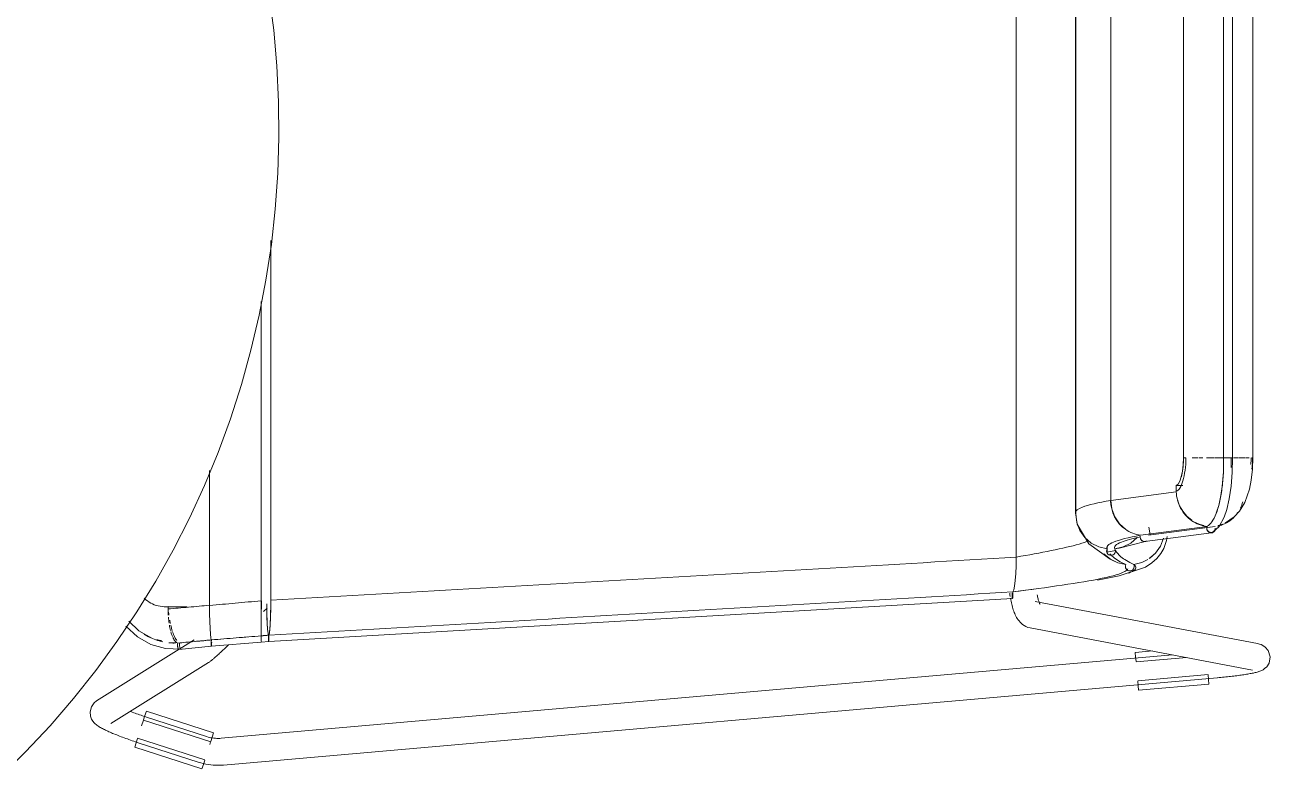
# Model space of a CAD drawing. Header units: millimetres. Extents: x 79795 to 317870, y -36033 to 97293.
# Drawn here: x 160103 to 160659, y 17142 to 17478 of the extents above; entities that cross this region are included whole.
import ezdxf

# ---------------------------------------------------------------- set-up
doc = ezdxf.new("R2010")
doc.units = ezdxf.units.MM
doc.header["$MEASUREMENT"] = 0
doc.layers.add('I-FURN', color=8, linetype='CONTINUOUS', lineweight=9)

msp = doc.modelspace()

# ---------------------------------------------------------------- linework, layer by layer
at = {"layer": 'I-FURN'}
for p, q in [((160545.78, 17240.49), (160545.78, 17623.88)), ((160545.78, 17623.88), (160545.78, 17240.49)), ((160572.13, 17604.04), (160572.13, 17299.24)), ((160572.28, 17259.79), (160572.28, 17604.58)), ((160572.28, 17604.58), (160572.28, 17259.79)), ((160587.88, 17265.83), (160587.88, 17598.54)), ((160587.88, 17598.54), (160587.88, 17265.83)), ((160620.35, 17579.61), (160620.35, 17284.76)), ((160620.41, 17284.76), (160620.41, 17579.61)), ((160638.25, 17579.61), (160638.25, 17284.76)), ((160642.21, 17284.76), (160642.21, 17579.61)), ((160651.25, 17284.76), (160651.25, 17579.61)), ((160214.36, 17475.78), (160212.3, 17491.65)), ((160215.78, 17459.84), (160214.36, 17475.78)), ((160216.57, 17443.87), (160215.78, 17459.84)), ((160216.72, 17427.87), (160216.57, 17443.87)), ((160216.23, 17411.88), (160216.72, 17427.87)), ((160215.09, 17395.92), (160216.23, 17411.88)), ((160213.33, 17380.02), (160215.09, 17395.92)), ((160213.05, 17221.23), (160213.05, 17381.81)), ((160213.05, 17381.81), (160213.05, 17221.23)), ((160210.92, 17364.2), (160213.33, 17380.02)), ((160207.89, 17348.49), (160210.92, 17364.2)), ((160208.73, 17220.97), (160208.73, 17354.71)), ((160208.73, 17354.71), (160208.73, 17220.97)), ((160204.23, 17332.92), (160207.89, 17348.49)), ((160199.95, 17317.5), (160204.23, 17332.92)), ((160195.06, 17302.27), (160199.95, 17317.5)), ((160189.56, 17287.24), (160195.06, 17302.27)), ((160572.13, 17299.24), (160572.13, 17260.33)), ((160183.46, 17272.45), (160189.56, 17287.24)), ((160620.24, 17281.72), (160619.92, 17278.87)), ((160620.35, 17284.76), (160620.24, 17281.72)), ((160626.72, 17284.76), (160624.26, 17284.76)), ((160629.08, 17284.76), (160627.24, 17284.76)), ((160634.27, 17284.76), (160630.71, 17284.76)), ((160634.46, 17284.76), (160638.28, 17284.76)), ((160638.28, 17284.76), (160634.46, 17284.76)), ((160638.17, 17278.53), (160638.25, 17284.76)), ((160638.25, 17284.76), (160638.36, 17284.76)), ((160642.21, 17284.76), (160638.25, 17284.76)), ((160638.36, 17284.76), (160638.58, 17284.76)), ((160638.58, 17284.76), (160638.91, 17284.76)), ((160638.91, 17284.76), (160639.33, 17284.76)), ((160639.33, 17284.76), (160639.8, 17284.76)), ((160639.8, 17284.76), (160640.3, 17284.76)), ((160640.3, 17284.76), (160640.79, 17284.76)), ((160640.79, 17284.76), (160641.25, 17284.76)), ((160641.25, 17284.76), (160641.64, 17284.76)), ((160641.64, 17284.76), (160641.94, 17284.76)), ((160641.94, 17284.76), (160642.14, 17284.76)), ((160642.21, 17284.76), (160642.12, 17278.22)), ((160642.14, 17284.76), (160642.21, 17284.76)), ((160644.98, 17284.76), (160642.74, 17284.76)), ((160642.75, 17284.76), (160644.99, 17284.76)), ((160647.73, 17284.76), (160645.15, 17284.76)), ((160649.76, 17284.76), (160648, 17284.76)), ((160651.23, 17284.76), (160650.95, 17284.76)), ((160651.08, 17284.76), (160651.25, 17284.76)), ((160651.25, 17284.76), (160651.14, 17279.73)), ((160185.76, 17279.14), (160185.76, 17219.03)), ((160185.76, 17219.03), (160185.76, 17279.14)), ((160619.41, 17276.38), (160618.74, 17274.4)), ((160619.92, 17278.87), (160619.41, 17276.38)), ((160637.64, 17271.97), (160638.17, 17278.53)), ((160642.12, 17278.22), (160641.63, 17272.1)), ((160651.14, 17279.73), (160650.63, 17274.91)), ((160176.78, 17257.91), (160183.46, 17272.45)), ((160617.95, 17273.04), (160617.09, 17272.41)), ((160617.09, 17272.41), (160620.09, 17272.41)), ((160617.09, 17272.41), (160617.16, 17269.69)), ((160618.74, 17274.4), (160617.95, 17273.04)), ((160637.04, 17267.96), (160637.64, 17271.97)), ((160641.63, 17272.1), (160640.78, 17266.48)), ((160649.84, 17270.87), (160647.71, 17264.82)), ((160650.63, 17274.91), (160649.84, 17270.87)), ((160617.16, 17269.69), (160587.88, 17265.83)), ((160587.88, 17265.83), (160588.36, 17262.06)), ((160636.08, 17263.53), (160637.04, 17267.96)), ((160640.78, 17266.48), (160639.69, 17261.78)), ((160572.13, 17260.33), (160572.93, 17255.29)), ((160572.76, 17256), (160572.28, 17259.79)), ((160572.28, 17259.79), (160572.75, 17256)), ((160588.36, 17262.06), (160589.67, 17258.51)), ((160634.98, 17260.09), (160636.08, 17263.53)), ((160639.69, 17261.78), (160638.52, 17258.33)), ((160645.32, 17260.94), (160643.03, 17258.47)), ((160647.71, 17264.82), (160645.32, 17260.94)), ((160169.53, 17243.65), (160176.78, 17257.91)), ((160572.75, 17256), (160574.12, 17252.43)), ((160574.13, 17252.43), (160572.76, 17256)), ((160572.93, 17255.29), (160574.3, 17252.12)), ((160573, 17255.14), (160578.11, 17246.49)), ((160589.67, 17258.51), (160591.75, 17255.4)), ((160591.75, 17255.4), (160594.49, 17252.91)), ((160630.96, 17254.12), (160601.26, 17250.28)), ((160604.8, 17250.3), (160634.5, 17254.15)), ((160605.58, 17250.43), (160604.9, 17253.92)), ((160633.31, 17253.99), (160628.53, 17253.38)), ((160636.34, 17254.21), (160633.44, 17251.66)), ((160638.52, 17258.33), (160636.34, 17254.21)), ((160639.13, 17255.79), (160638.93, 17255.69)), ((160643.03, 17258.47), (160639.13, 17255.79)), ((160574.12, 17252.43), (160576.29, 17249.29)), ((160576.3, 17249.3), (160574.13, 17252.43)), ((160576.29, 17249.29), (160579.16, 17246.79)), ((160579.17, 17246.79), (160576.3, 17249.3)), ((160596.89, 17246.79), (160599.76, 17249.3)), ((160601.1, 17249.81), (160601.06, 17249.31)), ((160601.06, 17249.31), (160601.14, 17248.82)), ((160601.14, 17248.82), (160601.33, 17248.37)), ((160601.33, 17248.37), (160601.64, 17247.99)), ((160603.16, 17247.45), (160632.94, 17251.31)), ((160610.1, 17245.39), (160611.5, 17248.91)), ((160612.84, 17247.92), (160613.07, 17249.69)), ((160161.7, 17229.7), (160169.53, 17243.65)), ((160578.11, 17246.49), (160587.65, 17239.51)), ((160579.16, 17246.79), (160582.56, 17245.03)), ((160582.56, 17245.04), (160579.17, 17246.79)), ((160582.56, 17245.03), (160586.27, 17244.14)), ((160586.07, 17243.18), (160586.11, 17243.67)), ((160586.11, 17243.67), (160586.07, 17243.17)), ((160586.16, 17242.69), (160586.07, 17243.18)), ((160586.07, 17243.17), (160586.15, 17242.68)), ((160586.11, 17243.67), (160586.27, 17244.14)), ((160586.27, 17244.14), (160586.11, 17243.67)), ((160586.17, 17242.63), (160590.06, 17243.46)), ((160586.26, 17245.21), (160586.3, 17242.33)), ((160591.63, 17244.5), (160589.76, 17244.17)), ((160589.78, 17244.14), (160593.49, 17245.03)), ((160589.78, 17244.14), (160589.94, 17243.67)), ((160589.94, 17243.67), (160589.78, 17244.14)), ((160589.98, 17243.18), (160589.89, 17242.69)), ((160589.9, 17242.68), (160589.98, 17243.17)), ((160589.94, 17243.67), (160589.98, 17243.18)), ((160589.98, 17243.17), (160589.94, 17243.67)), ((160603.24, 17247.47), (160591.63, 17244.5)), ((160593.49, 17245.03), (160596.89, 17246.79)), ((160601.64, 17247.99), (160602.02, 17247.69)), ((160602.02, 17247.69), (160602.46, 17247.5)), ((160602.46, 17247.5), (160602.93, 17247.44)), ((160602.93, 17247.44), (160603.4, 17247.5)), ((160603.4, 17247.5), (160603.84, 17247.69)), ((160607.92, 17242.31), (160610.1, 17245.39)), ((160610.2, 17242.04), (160611.54, 17244.32)), ((160611.54, 17244.32), (160612.84, 17247.92)), ((160545.72, 17236.72), (160545.78, 17240.49)), ((160545.78, 17240.41), (160545.72, 17236.72)), ((160587.73, 17239.57), (160584.89, 17241.96)), ((160584.89, 17241.96), (160587.72, 17239.56)), ((160586.15, 17242.68), (160586.36, 17242.23)), ((160586.36, 17242.23), (160586.16, 17242.69)), ((160586.67, 17241.85), (160586.36, 17242.23)), ((160586.36, 17242.23), (160586.67, 17241.85)), ((160587.07, 17241.56), (160586.67, 17241.85)), ((160586.67, 17241.85), (160587.07, 17241.55)), ((160587.54, 17241.37), (160587.07, 17241.56)), ((160587.07, 17241.55), (160587.53, 17241.37)), ((160587.53, 17241.37), (160588.03, 17241.3)), ((160588.03, 17241.3), (160587.54, 17241.37)), ((160587.65, 17239.51), (160589.4, 17238.62)), ((160587.72, 17239.56), (160591.05, 17237.91)), ((160591.05, 17237.92), (160587.73, 17239.57)), ((160588.52, 17241.37), (160588.03, 17241.3)), ((160588.03, 17241.3), (160588.52, 17241.37)), ((160588.98, 17241.56), (160588.52, 17241.37)), ((160588.52, 17241.37), (160588.98, 17241.55)), ((160589.38, 17241.85), (160588.98, 17241.56)), ((160588.98, 17241.55), (160589.38, 17241.85)), ((160589.69, 17242.23), (160589.38, 17241.85)), ((160589.38, 17241.85), (160589.7, 17242.23)), ((160589.89, 17242.69), (160589.69, 17242.23)), ((160589.7, 17242.23), (160589.9, 17242.68)), ((160594.66, 17237.13), (160591.05, 17237.92)), ((160591.05, 17237.91), (160594.66, 17237.13)), ((160598.15, 17237.18), (160601.78, 17238.09)), ((160601.78, 17238.09), (160604.49, 17239.43)), ((160603.35, 17236.07), (160606.18, 17237.88)), ((160605.1, 17239.83), (160607.92, 17242.31)), ((160607.92, 17242.31), (160605.34, 17240.01)), ((160606.18, 17237.88), (160608.42, 17239.88)), ((160608.42, 17239.88), (160610.2, 17242.04)), ((160545.33, 17230.08), (160545.57, 17233.18)), ((160545.56, 17233.13), (160545.33, 17230.08)), ((160545.57, 17233.18), (160545.72, 17236.72)), ((160545.72, 17236.65), (160545.57, 17233.18)), ((160581.98, 17230.18), (160591.64, 17232.08)), ((160591.64, 17232.08), (160603.35, 17236.07)), ((160594.48, 17236.16), (160594.51, 17236.66)), ((160594.51, 17236.66), (160594.48, 17236.16)), ((160594.57, 17235.67), (160594.48, 17236.16)), ((160594.48, 17236.16), (160594.57, 17235.67)), ((160594.51, 17236.66), (160594.66, 17237.13)), ((160594.66, 17237.13), (160594.51, 17236.66)), ((160594.78, 17235.22), (160594.57, 17235.67)), ((160594.57, 17235.67), (160594.78, 17235.22)), ((160595.1, 17234.84), (160594.78, 17235.22)), ((160594.78, 17235.22), (160595.1, 17234.84)), ((160595.5, 17234.55), (160595.1, 17234.84)), ((160595.1, 17234.84), (160595.5, 17234.55)), ((160595.96, 17234.37), (160595.5, 17234.55)), ((160595.5, 17234.55), (160595.96, 17234.37)), ((160596.45, 17234.31), (160595.96, 17234.37)), ((160595.96, 17234.37), (160596.45, 17234.31)), ((160596.93, 17234.38), (160596.45, 17234.31)), ((160596.45, 17234.31), (160596.93, 17234.38)), ((160597.38, 17234.58), (160596.93, 17234.38)), ((160596.93, 17234.38), (160597.38, 17234.58)), ((160597.78, 17234.88), (160597.38, 17234.58)), ((160597.38, 17234.58), (160597.78, 17234.88)), ((160598.08, 17235.27), (160597.78, 17234.88)), ((160597.78, 17234.88), (160598.09, 17235.26)), ((160598.28, 17235.72), (160598.08, 17235.27)), ((160598.09, 17235.26), (160598.28, 17235.72)), ((160598.15, 17237.18), (160598.31, 17236.71)), ((160598.31, 17236.71), (160598.15, 17237.18)), ((160598.35, 17236.21), (160598.28, 17235.72)), ((160598.28, 17235.72), (160598.36, 17236.21)), ((160598.31, 17236.71), (160598.35, 17236.21)), ((160598.36, 17236.21), (160598.31, 17236.71)), ((160153.33, 17216.06), (160161.7, 17229.7)), ((160544.65, 17225.84), (160545.02, 17227.58)), ((160545.02, 17227.58), (160544.65, 17225.84)), ((160545.02, 17227.58), (160545.33, 17230.08)), ((160545.33, 17230.05), (160545.02, 17227.58)), ((160208.73, 17217.18), (160208.73, 17220.97)), ((160208.73, 17220.97), (160208.73, 17217.18)), ((160208.86, 17220.96), (160208.86, 17217.18)), ((160208.86, 17217.18), (160208.86, 17220.96)), ((160212.15, 17202.78), (160544.06, 17222.07)), ((160213.02, 17217.45), (160213.05, 17221.23)), ((160542.93, 17223.59), (160542.83, 17224.32)), ((160543.04, 17222.88), (160542.93, 17223.59)), ((160543.28, 17221.48), (160543.15, 17222.17)), ((160543.41, 17220.8), (160543.28, 17221.48)), ((160543.56, 17220.13), (160543.41, 17220.8)), ((160543.85, 17224.43), (160543.85, 17223.93)), ((160543.85, 17223.93), (160543.85, 17224.42)), ((160543.85, 17223.93), (160543.86, 17223.44)), ((160543.86, 17223.43), (160543.85, 17223.93)), ((160543.86, 17223.44), (160543.88, 17222.99)), ((160543.88, 17222.98), (160543.86, 17223.43)), ((160543.88, 17222.99), (160543.91, 17222.61)), ((160543.91, 17222.6), (160543.88, 17222.98)), ((160543.91, 17222.61), (160543.96, 17222.32)), ((160543.96, 17222.31), (160543.91, 17222.6)), ((160543.96, 17222.32), (160544.01, 17222.13)), ((160544.01, 17222.13), (160543.96, 17222.31)), ((160544.01, 17222.13), (160544.06, 17222.07)), ((160544.06, 17222.07), (160544.01, 17222.13)), ((160544.06, 17222.07), (160544.12, 17222.14)), ((160544.12, 17222.14), (160544.06, 17222.07)), ((160544.12, 17222.14), (160544.17, 17222.34)), ((160544.17, 17222.33), (160544.12, 17222.14)), ((160544.17, 17222.34), (160544.21, 17222.63)), ((160544.21, 17222.63), (160544.17, 17222.33)), ((160544.21, 17222.63), (160544.24, 17223.02)), ((160544.24, 17223.02), (160544.21, 17222.63)), ((160544.24, 17223.02), (160544.26, 17223.47)), ((160544.26, 17223.47), (160544.24, 17223.02)), ((160544.25, 17224.94), (160544.65, 17225.84)), ((160544.65, 17225.84), (160544.25, 17224.93)), ((160544.27, 17224.47), (160544.25, 17224.94)), ((160544.25, 17224.93), (160544.27, 17224.46)), ((160544.26, 17223.47), (160544.27, 17223.97)), ((160544.27, 17223.96), (160544.26, 17223.47)), ((160544.27, 17223.97), (160544.27, 17224.47)), ((160544.27, 17224.46), (160544.27, 17223.96)), ((160653.43, 17201.85), (160554.14, 17220.67)), ((160555.17, 17223.22), (160555.07, 17223.71)), ((160555.27, 17222.75), (160555.17, 17223.22)), ((160555.37, 17222.3), (160555.27, 17222.75)), ((160555.48, 17221.88), (160555.37, 17222.3)), ((160555.59, 17221.48), (160555.48, 17221.88)), ((160555.69, 17221.12), (160555.59, 17221.48)), ((160555.8, 17220.78), (160555.69, 17221.12)), ((160555.91, 17220.48), (160555.8, 17220.78)), ((160144.42, 17202.78), (160153.33, 17216.06)), ((160165.97, 17218.32), (160175.72, 17218.32)), ((160167.21, 17217.33), (160167.21, 17218.38)), ((160185.76, 17219.03), (160185.79, 17215.27)), ((160185.79, 17215.26), (160185.76, 17218.91)), ((160185.79, 17215.17), (160185.86, 17211.73)), ((160185.86, 17211.67), (160185.79, 17215.17)), ((160208.74, 17213.62), (160208.73, 17217.18)), ((160208.73, 17217.18), (160208.74, 17213.61)), ((160209.88, 17216.27), (160211.41, 17217.75)), ((160211.26, 17219.69), (160211.29, 17217.44)), ((160211.29, 17217.44), (160211.36, 17213.89)), ((160212.94, 17213.89), (160213.02, 17217.45)), ((160543.71, 17219.48), (160543.56, 17220.13)), ((160543.87, 17218.83), (160543.71, 17219.48)), ((160544.04, 17218.2), (160543.87, 17218.83)), ((160544.23, 17217.59), (160544.04, 17218.2)), ((160544.42, 17216.98), (160544.23, 17217.59)), ((160544.63, 17216.39), (160544.42, 17216.98)), ((160544.85, 17215.81), (160544.63, 17216.39)), ((160545.08, 17215.24), (160544.85, 17215.81)), ((160545.33, 17214.68), (160545.08, 17215.24)), ((160556.01, 17220.21), (160555.91, 17220.48)), ((160556.1, 17219.98), (160556.01, 17220.21)), ((160556.19, 17219.78), (160556.1, 17219.98)), ((160556.27, 17219.63), (160556.19, 17219.78)), ((160556.31, 17219.55), (160556.27, 17219.63)), ((160556.36, 17219.47), (160556.31, 17219.55)), ((160556.37, 17219.45), (160556.36, 17219.47)), ((160153.55, 17204.93), (160148.4, 17209.67)), ((160154.14, 17207.61), (160149.67, 17211.88)), ((160185.86, 17211.73), (160185.98, 17208.63)), ((160185.98, 17208.63), (160185.86, 17211.67)), ((160208.75, 17210.48), (160208.74, 17213.61)), ((160208.74, 17213.61), (160208.75, 17210.48)), ((160208.76, 17207.98), (160208.75, 17210.48)), ((160208.75, 17210.48), (160208.76, 17207.98)), ((160208.84, 17210.5), (160208.83, 17208)), ((160208.83, 17208), (160208.84, 17210.5)), ((160208.85, 17213.62), (160208.84, 17210.5)), ((160208.84, 17210.5), (160208.85, 17213.62)), ((160211.36, 17213.89), (160211.49, 17210.77)), ((160211.49, 17210.77), (160211.65, 17208.28)), ((160212.66, 17208.25), (160212.82, 17210.75)), ((160212.82, 17210.75), (160212.94, 17213.89)), ((160545.61, 17214.12), (160545.33, 17214.68)), ((160545.9, 17213.59), (160545.61, 17214.12)), ((160546.22, 17213.05), (160545.9, 17213.59)), ((160546.58, 17212.51), (160546.22, 17213.05)), ((160546.98, 17211.98), (160546.58, 17212.51)), ((160547.43, 17211.45), (160546.98, 17211.98)), ((160547.95, 17210.93), (160547.43, 17211.45)), ((160548.55, 17210.42), (160547.95, 17210.93)), ((160549.24, 17209.94), (160548.55, 17210.42)), ((160550.03, 17209.5), (160549.24, 17209.94)), ((160550.92, 17209.13), (160550.03, 17209.5)), ((160159.57, 17201.54), (160153.55, 17204.93)), ((160159.97, 17204.25), (160154.14, 17207.61)), ((160185.98, 17208.63), (160186.13, 17206.16)), ((160186.13, 17206.15), (160185.98, 17208.59)), ((160186.13, 17206.16), (160186.31, 17204.42)), ((160186.31, 17204.42), (160186.13, 17206.14)), ((160186.31, 17204.42), (160186.5, 17203.53)), ((160186.5, 17203.53), (160186.31, 17204.42)), ((160208.77, 17206.23), (160208.76, 17207.98)), ((160208.76, 17207.98), (160208.77, 17206.23)), ((160208.79, 17205.35), (160208.77, 17206.23)), ((160208.77, 17206.23), (160208.79, 17205.34)), ((160208.79, 17204.88), (160208.79, 17205.35)), ((160208.79, 17205.34), (160208.79, 17204.87)), ((160208.79, 17204.38), (160208.79, 17204.88)), ((160208.79, 17204.87), (160208.79, 17204.38)), ((160208.79, 17203.89), (160208.79, 17204.38)), ((160208.79, 17204.38), (160208.79, 17203.88)), ((160208.79, 17203.44), (160208.79, 17203.89)), ((160208.79, 17203.88), (160208.79, 17203.43)), ((160208.8, 17205.35), (160208.8, 17204.88)), ((160208.8, 17204.88), (160208.8, 17205.35)), ((160208.8, 17204.88), (160208.8, 17204.39)), ((160208.8, 17204.38), (160208.8, 17204.88)), ((160208.8, 17204.39), (160208.8, 17203.89)), ((160208.8, 17203.89), (160208.8, 17204.38)), ((160208.8, 17203.89), (160208.8, 17203.44)), ((160208.8, 17203.44), (160208.8, 17203.89)), ((160208.83, 17208), (160208.82, 17206.25)), ((160208.82, 17206.25), (160208.83, 17208)), ((160211.65, 17208.28), (160211.84, 17206.52)), ((160211.84, 17206.52), (160212.05, 17205.62)), ((160212.05, 17205.62), (160212.04, 17205.15)), ((160212.04, 17205.15), (160212.04, 17204.66)), ((160212.04, 17204.66), (160212.05, 17204.17)), ((160212.05, 17204.17), (160212.06, 17203.72)), ((160212.25, 17205.61), (160212.46, 17206.5)), ((160212.26, 17205.14), (160212.25, 17205.61)), ((160212.25, 17203.71), (160212.26, 17204.16)), ((160212.26, 17204.65), (160212.26, 17205.14)), ((160212.26, 17204.16), (160212.26, 17204.65)), ((160212.46, 17206.5), (160212.66, 17208.25)), ((160551.91, 17208.88), (160550.92, 17209.13)), ((160551.91, 17208.88), (160651.2, 17190.06)), ((160134.98, 17189.86), (160144.42, 17202.78)), ((160172.14, 17199.33), (160135.37, 17176.29)), ((160166.09, 17199.66), (160159.57, 17201.54)), ((160172.99, 17199.38), (160166.09, 17199.66)), ((160172.1, 17199.26), (160186.59, 17200.68)), ((160178.95, 17203.6), (160172.51, 17199.56)), ((160186.5, 17203.53), (160186.49, 17203.06)), ((160186.49, 17203.06), (160186.5, 17203.53)), ((160186.49, 17203.06), (160186.49, 17202.56)), ((160186.49, 17202.56), (160186.49, 17203.06)), ((160186.49, 17202.56), (160186.49, 17202.07)), ((160186.49, 17202.07), (160186.49, 17202.56)), ((160186.49, 17202.07), (160186.5, 17201.61)), ((160186.5, 17201.62), (160186.49, 17202.07)), ((160186.52, 17201.24), (160186.5, 17201.62)), ((160186.5, 17201.61), (160186.52, 17201.23)), ((160186.54, 17200.94), (160186.52, 17201.24)), ((160186.52, 17201.23), (160186.54, 17200.94)), ((160186.54, 17200.94), (160186.57, 17200.74)), ((160186.59, 17200.68), (160186.57, 17200.75)), ((160186.57, 17200.74), (160186.59, 17200.68)), ((160186.59, 17200.68), (160208.79, 17202.5)), ((160186.62, 17200.75), (160186.59, 17200.68)), ((160186.59, 17200.68), (160186.62, 17200.74)), ((160186.62, 17200.74), (160186.64, 17200.93)), ((160186.64, 17200.93), (160186.62, 17200.75)), ((160186.64, 17200.93), (160186.66, 17201.22)), ((160186.66, 17201.22), (160186.64, 17200.93)), ((160186.68, 17201.61), (160186.66, 17201.22)), ((160186.66, 17201.22), (160186.68, 17201.6)), ((160186.69, 17202.06), (160186.68, 17201.61)), ((160186.68, 17201.6), (160186.69, 17202.05)), ((160186.69, 17203.52), (160186.69, 17203.05)), ((160186.69, 17203.04), (160186.69, 17203.51)), ((160186.69, 17202.05), (160186.7, 17202.55)), ((160186.7, 17202.55), (160186.69, 17202.06)), ((160191, 17198.26), (160191.41, 17198.64)), ((160191.41, 17198.64), (160191.84, 17199.04)), ((160191.84, 17199.04), (160192.27, 17199.44)), ((160192.27, 17199.44), (160192.72, 17199.85)), ((160192.72, 17199.85), (160193.17, 17200.27)), ((160193.17, 17200.27), (160193.63, 17200.71)), ((160193.63, 17200.71), (160194.1, 17201.15)), ((160194.1, 17201.15), (160194.21, 17201.25)), ((160208.79, 17203.06), (160208.79, 17203.44)), ((160208.79, 17203.43), (160208.79, 17203.05)), ((160208.79, 17202.76), (160208.79, 17203.06)), ((160208.79, 17203.05), (160208.79, 17202.76)), ((160212.15, 17202.78), (160208.79, 17202.51)), ((160208.8, 17202.58), (160208.79, 17202.51)), ((160208.79, 17202.51), (160208.79, 17202.57)), ((160208.79, 17202.57), (160208.79, 17202.5)), ((160208.79, 17202.5), (160208.8, 17202.57)), ((160208.8, 17203.44), (160208.8, 17203.06)), ((160208.8, 17203.06), (160208.8, 17203.44)), ((160212.06, 17203.72), (160212.08, 17203.33)), ((160212.08, 17203.33), (160212.1, 17203.04)), ((160212.1, 17203.04), (160212.12, 17202.85)), ((160212.12, 17202.85), (160212.15, 17202.78)), ((160212.15, 17202.78), (160212.18, 17202.85)), ((160212.18, 17202.85), (160212.21, 17203.03)), ((160212.21, 17203.03), (160212.23, 17203.33)), ((160212.23, 17203.33), (160212.25, 17203.71)), ((160606.74, 17198.61), (160598.85, 17197.92)), ((160653.85, 17201.77), (160653.43, 17201.85)), ((160654.37, 17201.63), (160653.85, 17201.77)), ((160654.99, 17201.42), (160654.37, 17201.63)), ((160655.79, 17201.04), (160654.99, 17201.42)), ((160656.87, 17200.29), (160655.79, 17201.04)), ((160658.19, 17198.72), (160656.87, 17200.29)), ((160658.19, 17198.72), (160659.03, 17195.97)), ((160141.74, 17166.12), (160185.33, 17193.43)), ((160185.33, 17193.43), (160185.65, 17193.64)), ((160185.65, 17193.64), (160185.91, 17193.83)), ((160185.91, 17193.83), (160186.14, 17194)), ((160186.14, 17194), (160186.36, 17194.17)), ((160186.36, 17194.17), (160186.58, 17194.35)), ((160186.58, 17194.35), (160186.81, 17194.54)), ((160186.81, 17194.54), (160187.05, 17194.75)), ((160187.05, 17194.75), (160187.3, 17194.96)), ((160187.3, 17194.96), (160187.57, 17195.19)), ((160187.57, 17195.19), (160187.85, 17195.43)), ((160187.85, 17195.43), (160188.14, 17195.69)), ((160188.14, 17195.69), (160188.45, 17195.96)), ((160188.45, 17195.96), (160188.78, 17196.25)), ((160188.78, 17196.25), (160189.11, 17196.55)), ((160189.11, 17196.55), (160189.46, 17196.87)), ((160189.46, 17196.87), (160189.83, 17197.2)), ((160189.83, 17197.2), (160190.21, 17197.54)), ((160190.21, 17197.54), (160190.6, 17197.89)), ((160190.6, 17197.89), (160191, 17198.26)), ((160615.48, 17196.88), (160190.98, 17159.59)), ((160599.03, 17195.88), (160598.85, 17197.92)), ((160599.21, 17193.81), (160599.03, 17195.88)), ((160599.22, 17193.69), (160621.82, 17195.67)), ((160658.54, 17193.2), (160657.5, 17191.55)), ((160659.03, 17195.97), (160658.54, 17193.2)), ((160125.04, 17177.32), (160134.98, 17189.86)), ((160631.37, 17188), (160599.96, 17185.24)), ((160631.38, 17187.88), (160631.56, 17185.81)), ((160641.42, 17187.2), (160640.7, 17187.12)), ((160642.13, 17187.28), (160641.42, 17187.2)), ((160642.83, 17187.36), (160642.13, 17187.28)), ((160643.51, 17187.45), (160642.83, 17187.36)), ((160644.19, 17187.54), (160643.51, 17187.45)), ((160644.85, 17187.62), (160644.19, 17187.54)), ((160645.5, 17187.71), (160644.85, 17187.62)), ((160646.14, 17187.8), (160645.5, 17187.71)), ((160646.76, 17187.89), (160646.14, 17187.8)), ((160647.36, 17187.98), (160646.76, 17187.89)), ((160647.95, 17188.08), (160647.36, 17187.98)), ((160648.51, 17188.17), (160647.95, 17188.08)), ((160649.06, 17188.26), (160648.51, 17188.17)), ((160649.6, 17188.36), (160649.06, 17188.26)), ((160650.11, 17188.45), (160649.6, 17188.36)), ((160650.61, 17188.54), (160650.11, 17188.45)), ((160651.09, 17188.64), (160650.61, 17188.54)), ((160651.55, 17188.74), (160651.09, 17188.64)), ((160651.99, 17188.84), (160651.55, 17188.74)), ((160652.42, 17188.94), (160651.99, 17188.84)), ((160652.83, 17189.04), (160652.42, 17188.94)), ((160653.23, 17189.15), (160652.83, 17189.04)), ((160653.63, 17189.26), (160653.23, 17189.15)), ((160654.02, 17189.39), (160653.63, 17189.26)), ((160654.43, 17189.53), (160654.02, 17189.39)), ((160654.85, 17189.7), (160654.43, 17189.53)), ((160655.33, 17189.91), (160654.85, 17189.7)), ((160655.89, 17190.22), (160655.33, 17189.91)), ((160656.59, 17190.7), (160655.89, 17190.22)), ((160657.5, 17191.55), (160656.59, 17190.7)), ((160192.03, 17147.64), (160635.35, 17186.58)), ((160600.15, 17183.05), (160599.97, 17185.12)), ((160600.33, 17181.01), (160600.15, 17183.05)), ((160631.74, 17183.77), (160600.33, 17181.01)), ((160631.56, 17185.81), (160631.74, 17183.77)), ((160635.51, 17186.6), (160635.35, 17186.58)), ((160636.26, 17186.66), (160635.51, 17186.6)), ((160637.01, 17186.73), (160636.26, 17186.66)), ((160637.76, 17186.81), (160637.01, 17186.73)), ((160638.5, 17186.88), (160637.76, 17186.81)), ((160639.24, 17186.96), (160638.5, 17186.88)), ((160639.97, 17187.04), (160639.24, 17186.96)), ((160640.7, 17187.12), (160639.97, 17187.04)), ((160114.6, 17165.2), (160125.04, 17177.32)), ((160134.25, 17175.4), (160135.37, 17176.29)), ((160133.02, 17173.67), (160132.44, 17171.44)), ((160132.44, 17171.44), (160132.61, 17169.47)), ((160134.25, 17175.4), (160133.02, 17173.67)), ((160150.63, 17171.49), (160151.25, 17171.25)), ((160151.25, 17171.25), (160151.89, 17171.02)), ((160151.89, 17171.02), (160152.53, 17170.78)), ((160152.53, 17170.78), (160153.19, 17170.55)), ((160153.19, 17170.55), (160153.85, 17170.31)), ((160156.92, 17169.81), (160157.55, 17171.76)), ((160187.56, 17162.08), (160157.55, 17171.76)), ((160103.68, 17153.5), (160114.6, 17165.2)), ((160132.61, 17169.47), (160133.13, 17168.08)), ((160133.13, 17168.08), (160133.7, 17167.17)), ((160133.7, 17167.17), (160134.22, 17166.54)), ((160134.22, 17166.54), (160134.68, 17166.08)), ((160134.68, 17166.08), (160135.11, 17165.71)), ((160135.11, 17165.71), (160135.51, 17165.4)), ((160135.51, 17165.4), (160135.9, 17165.12)), ((160135.9, 17165.12), (160136.29, 17164.86)), ((160153.85, 17170.31), (160154.53, 17170.08)), ((160154.53, 17170.08), (160155.21, 17169.84)), ((160155.21, 17169.84), (160155.89, 17169.61)), ((160156.22, 17167.62), (160155.42, 17165.15)), ((160155.89, 17169.61), (160156.58, 17169.38)), ((160156.25, 17167.72), (160186.26, 17158.03)), ((160156.29, 17167.84), (160156.92, 17169.81)), ((160156.58, 17169.38), (160157.27, 17169.15)), ((160157.27, 17169.15), (160157.6, 17169.05)), ((160184.41, 17160.33), (160157.6, 17169.05)), ((160136.29, 17164.86), (160136.68, 17164.62)), ((160136.68, 17164.62), (160137.08, 17164.39)), ((160137.08, 17164.39), (160137.49, 17164.15)), ((160137.49, 17164.15), (160137.92, 17163.93)), ((160137.92, 17163.93), (160138.36, 17163.7)), ((160138.36, 17163.7), (160138.81, 17163.47)), ((160138.81, 17163.47), (160139.29, 17163.24)), ((160139.29, 17163.24), (160139.78, 17163)), ((160139.78, 17163), (160140.29, 17162.77)), ((160140.29, 17162.77), (160140.82, 17162.53)), ((160140.82, 17162.53), (160141.36, 17162.29)), ((160141.36, 17162.29), (160141.92, 17162.05)), ((160141.92, 17162.05), (160142.5, 17161.8)), ((160142.5, 17161.8), (160143.1, 17161.56)), ((160143.1, 17161.56), (160143.71, 17161.31)), ((160143.71, 17161.31), (160144.33, 17161.06)), ((160144.33, 17161.06), (160144.97, 17160.8)), ((160144.97, 17160.8), (160145.63, 17160.55)), ((160145.63, 17160.55), (160146.29, 17160.3)), ((160146.29, 17160.3), (160146.97, 17160.04)), ((160146.97, 17160.04), (160147.66, 17159.79)), ((160147.66, 17159.79), (160148.36, 17159.53)), ((160148.36, 17159.53), (160149.06, 17159.28)), ((160152.97, 17157.56), (160153.61, 17159.53)), ((160183.65, 17149.96), (160153.64, 17159.65)), ((160184.44, 17160.33), (160184.41, 17160.33)), ((160185.08, 17160.13), (160184.44, 17160.33)), ((160185.72, 17159.97), (160185.08, 17160.13)), ((160186.36, 17159.83), (160185.72, 17159.97)), ((160186.93, 17160.12), (160186.29, 17158.15)), ((160187.02, 17159.72), (160186.36, 17159.83)), ((160187.56, 17162.08), (160186.93, 17160.12)), ((160187.67, 17159.63), (160187.02, 17159.72)), ((160188.33, 17159.57), (160187.67, 17159.63)), ((160188.99, 17159.53), (160188.33, 17159.57)), ((160189.66, 17159.52), (160188.99, 17159.53)), ((160190.32, 17159.54), (160189.66, 17159.52)), ((160190.98, 17159.59), (160190.32, 17159.54)), ((160149.06, 17159.28), (160149.78, 17159.03)), ((160149.78, 17159.03), (160150.5, 17158.77)), ((160150.5, 17158.77), (160151.23, 17158.52)), ((160151.23, 17158.52), (160151.96, 17158.27)), ((160151.96, 17158.27), (160152.7, 17158.03)), ((160152.34, 17155.61), (160152.97, 17157.56)), ((160182.35, 17145.92), (160152.34, 17155.61)), ((160152.7, 17158.03), (160153.44, 17157.78)), ((160153.44, 17157.78), (160153.89, 17157.63)), ((160153.89, 17157.63), (160180.71, 17148.92)), ((160186.22, 17157.94), (160185.85, 17156.77)), ((160092.31, 17142.25), (160103.68, 17153.5)), ((160180.71, 17148.92), (160181.8, 17148.59)), ((160181.8, 17148.59), (160182.9, 17148.3)), ((160182.9, 17148.3), (160184.02, 17148.06)), ((160183.61, 17149.85), (160182.98, 17147.87)), ((160182.98, 17147.87), (160182.35, 17145.92)), ((160184.02, 17148.06), (160185.15, 17147.86)), ((160185.15, 17147.86), (160186.28, 17147.71)), ((160186.28, 17147.71), (160187.41, 17147.6)), ((160187.41, 17147.6), (160188.55, 17147.54)), ((160188.55, 17147.54), (160189.7, 17147.52)), ((160189.7, 17147.52), (160190.84, 17147.55)), ((160190.84, 17147.55), (160191.98, 17147.63)), ((160191.98, 17147.63), (160192.03, 17147.63))]:
    msp.add_line(p, q, dxfattribs=at)
for centre, major_axis, ratio, start_param, end_param in [((160635.5, 17284.76), (15.75, 0), 0.000004, 3.431839, 3.614078), ((160646.97, 17284.76), (0, -12.4), 0.287441, 1.332781, 1.570796), ((160602.95, 17265.96), (0, -15.78), 0.955139, 4.720632, 5.68731), ((160602.95, 17265.96), (0, -15.78), 0.955139, 5.687432, 5.928979), ((160602.95, 17265.96), (0, -15.78), 0.955139, 5.929149, 6.170649), ((160602.93, 17249.4), (0, -1.96), 0.955139, 4.501447, 6.790779)]:
    msp.add_ellipse(centre, major_axis=major_axis, ratio=ratio, start_param=start_param, end_param=end_param, dxfattribs=at)
for points in [[(160621.47, 17284.76), (160621.42, 17280.97), (160620.45, 17273.57), (160618.28, 17270.19), (160617.17, 17269.94)], [(160619.46, 17276.38), (160620, 17278.43), (160620.29, 17281.15), (160620.38, 17283.92)], [(160638.28, 17284.76), (160638.32, 17282.41), (160638.25, 17277.76), (160637.62, 17270.9), (160636.51, 17264.76), (160634.98, 17259.69), (160633.08, 17255.99), (160631.68, 17254.68), (160630.95, 17254.33)], [(160641.68, 17284.76), (160641.7, 17283.33), (160641.7, 17281.91), (160641.66, 17280.5)], [(160651.16, 17284.76), (160651.16, 17283.05), (160651.09, 17281.37), (160650.94, 17279.79)], [(160617.16, 17269.69), (160617.2, 17268.4), (160617.56, 17265.89), (160618.97, 17262.29), (160621.16, 17259.15), (160624, 17256.62), (160627.34, 17254.85), (160629.72, 17254.27), (160630.96, 17254.12)], [(160645.77, 17262.37), (160646.2, 17263.26), (160646.6, 17264.19), (160646.84, 17265.15)], [(160572.13, 17260.33), (160572.13, 17260.15), (160572.18, 17259.97), (160572.28, 17259.79)], [(160629.44, 17254.59), (160628.05, 17254.9), (160626.69, 17255.4), (160625.43, 17256.1)], [(160637.84, 17255.21), (160637.21, 17254.97), (160636.56, 17254.81), (160635.9, 17254.67)], [(160586.27, 17244.14), (160585.72, 17245.17), (160587.69, 17247.21), (160595.75, 17249.26), (160601.26, 17250.28)], [(160630.77, 17253.37), (160630.76, 17253.53), (160630.76, 17253.7), (160630.8, 17253.86)], [(160544.26, 17224.95), (160547.32, 17225.34), (160550.41, 17225.72), (160553.47, 17226.11)], [(160157.32, 17221.48), (160157.06, 17221.7), (160156.8, 17221.93), (160156.54, 17222.16)], [(160208.73, 17220.97), (160204.9, 17220.63), (160201.06, 17220.28), (160197.24, 17219.94)], [(160544.25, 17224.93), (160489.01, 17221.71), (160378.42, 17215.27), (160267.66, 17208.83), (160212.25, 17205.61)], [(160167.21, 17218.38), (160166.7, 17218.33), (160166.2, 17218.31), (160165.69, 17218.32)], [(160167.21, 17217.33), (160170.24, 17217.59), (160176.38, 17218.13), (160182.63, 17218.72), (160185.76, 17219.03)], [(160167.31, 17214.53), (160167.25, 17215.45), (160167.22, 17216.37), (160167.21, 17217.33)], [(160167.45, 17215.92), (160167.5, 17215.44), (160167.56, 17214.97), (160167.63, 17214.5)], [(160197.24, 17219.94), (160193.41, 17219.59), (160189.58, 17219.25), (160185.76, 17218.91)], [(160167.68, 17210.97), (160167.55, 17211.82), (160167.44, 17212.7), (160167.38, 17213.61)], [(160168.31, 17207.74), (160168.12, 17208.48), (160167.96, 17209.29), (160167.81, 17210.12)], [(160167.98, 17212.32), (160168.07, 17211.8), (160168.17, 17211.31), (160168.28, 17210.8)], [(160168.43, 17210.14), (160168.64, 17209.22), (160168.87, 17208.27), (160169.12, 17207.43)], [(160169.18, 17205.09), (160168.93, 17205.68), (160168.7, 17206.34), (160168.49, 17207.07)], [(160169.27, 17207.1), (160169.54, 17206.29), (160169.82, 17205.48), (160170.12, 17204.92)], [(160171.54, 17202.09), (160171.15, 17202.24), (160170.4, 17202.8), (160169.7, 17203.95), (160169.38, 17204.64)], [(160170.23, 17204.68), (160170.55, 17204.04), (160170.86, 17203.64), (160171.19, 17203.31)], [(160208.79, 17205.34), (160205.07, 17205.04), (160197.63, 17204.44), (160190.21, 17203.83), (160186.5, 17203.53)], [(160197.64, 17204.42), (160193.98, 17204.12), (160190.33, 17203.82), (160186.69, 17203.52)], [(160202.48, 17204.83), (160202.07, 17204.79), (160201.66, 17204.76), (160201.25, 17204.72)], [(160208.79, 17205.35), (160209.36, 17205.39), (160210.52, 17205.48), (160211.67, 17205.57), (160212.25, 17205.61)], [(160208.8, 17205.35), (160209.34, 17205.4), (160210.43, 17205.49), (160211.51, 17205.58), (160212.05, 17205.62)], [(160162.15, 17203.76), (160162.86, 17203.49), (160163.58, 17203.31), (160164.32, 17203.19)], [(160170.01, 17202.12), (160169.19, 17202.13), (160168.36, 17202.18), (160167.54, 17202.26)], [(160168.77, 17202.24), (160169.41, 17202.18), (160170.07, 17202.17), (160170.72, 17202.18)], [(160171.54, 17202.09), (160173.99, 17202.33), (160178.94, 17202.81), (160183.97, 17203.29), (160186.5, 17203.53)], [(160179.6, 17202.81), (160181.95, 17203.04), (160184.31, 17203.28), (160186.69, 17203.51)]]:
    msp.add_open_spline(points, degree=3, dxfattribs=at)
for points, knots in [([(160587.88, 17265.83), (160582.15, 17264.82), (160574.51, 17262.99), (160572.13, 17261.16), (160572.13, 17260.33)], [0, 0, 0, 0, 0.5, 0.9107154, 0.9107154, 0.9107154, 0.9107154]), ([(160624.08, 17256.96), (160622.02, 17258.39), (160619.52, 17261.34), (160617.95, 17264.91), (160617.71, 17266.16)], [-0.6666667, -0.6666667, -0.6666667, -0.6666667, -0.3333333, -0.1666667, -0.1666667, -0.1666667, -0.1666667]), ([(160635.61, 17254.34), (160636.38, 17254.5), (160638.29, 17255.06), (160641.15, 17256.62), (160643.33, 17258.63), (160644.34, 17260.01), (160644.61, 17260.41)], [0.0592823, 0.0592823, 0.0592823, 0.0592823, 0.1666667, 0.3333333, 0.5, 0.565028, 0.565028, 0.565028, 0.565028]), ([(160630.96, 17254.12), (160630.9, 17253.98), (160630.83, 17253.77), (160630.78, 17253.49), (160630.77, 17253.2), (160630.81, 17252.91), (160630.89, 17252.62), (160631, 17252.35), (160631.2, 17252.03), (160631.51, 17251.71), (160631.88, 17251.48), (160632.23, 17251.34), (160632.54, 17251.29), (160632.82, 17251.29), (160633.08, 17251.32), (160633.33, 17251.4), (160633.58, 17251.51), (160633.88, 17251.7), (160634.19, 17252.03), (160634.4, 17252.42), (160634.5, 17252.78), (160634.54, 17253.04), (160634.54, 17253.2), (160634.54, 17253.27)], [0, 0, 0, 0, 0.0555556, 0.0833333, 0.1111111, 0.1666667, 0.1944444, 0.2222222, 0.2777778, 0.3333333, 0.3888889, 0.4444444, 0.4791667, 0.5138889, 0.5486111, 0.5833333, 0.6180556, 0.6527778, 0.7222222, 0.7916667, 0.8263889, 0.8611111, 0.8888889, 0.8888889, 0.8888889, 0.8888889]), ([(160589.78, 17244.14), (160589.23, 17245.17), (160590.96, 17246.98), (160597.45, 17248.8), (160601.16, 17249.59)], [0, 0, 0, 0, 0.5, 0.8877852, 0.8877852, 0.8877852, 0.8877852]), ([(160634.53, 17253.37), (160634.52, 17253.2), (160634.48, 17252.91), (160634.34, 17252.53), (160634.08, 17252.11), (160633.56, 17251.66), (160632.7, 17251.4), (160631.91, 17251.63), (160631.38, 17252.03), (160631.06, 17252.41), (160630.92, 17252.72), (160630.87, 17252.88)], [-0.875, -0.875, -0.875, -0.875, -0.8125, -0.765625, -0.71875, -0.625, -0.5, -0.375, -0.3125, -0.25, -0.1875, -0.1875, -0.1875, -0.1875]), ([(160578.05, 17247.78), (160576.9, 17247.3), (160572.66, 17245.84), (160561.95, 17243.4), (160551.17, 17241.46), (160545.78, 17240.49)], [0.375, 0.375, 0.375, 0.375, 0.5, 0.75, 1, 1, 1, 1]), ([(160598.15, 17237.18), (160595.75, 17238.34), (160592.32, 17240.44), (160590.53, 17242.53), (160590.06, 17243.46)], [0, 0, 0, 0, 0.5, 0.9025379, 0.9025379, 0.9025379, 0.9025379]), ([(160545.78, 17240.41), (160490.42, 17237.21), (160379.58, 17230.82), (160268.57, 17224.43), (160213.05, 17221.23)], [0, 0, 0, 0, 0.5, 0.9999994, 0.9999994, 0.9999994, 0.9999994]), ([(160594.66, 17237.13), (160592.25, 17238.3), (160589.6, 17239.93), (160587.93, 17241.55), (160587.53, 17242.01)], [0, 0, 0, 0, 0.5, 0.696307, 0.696307, 0.696307, 0.696307]), ([(160544.25, 17224.94), (160551.8, 17225.95), (160567.01, 17227.99), (160585.45, 17231.03), (160593.75, 17233.47), (160595.35, 17234.9), (160595.54, 17235.3)], [0, 0, 0, 0, 0.25, 0.5, 0.75, 0.8499412, 0.8499412, 0.8499412, 0.8499412]), ([(160595.73, 17233.33), (160596.45, 17233.59), (160599.47, 17234.88), (160599.7, 17236.16), (160598.15, 17237.18)], [0.6866019, 0.6866019, 0.6866019, 0.6866019, 0.75, 1, 1, 1, 1]), ([(160167.21, 17218.38), (160164.82, 17218.16), (160161.22, 17218.79), (160158.22, 17220.72), (160157.32, 17221.48)], [0, 0, 0, 0, 0.3333333, 0.5, 0.5, 0.5, 0.5]), ([(160213.05, 17221.23), (160213.05, 17219.96), (160213.03, 17217.41), (160212.95, 17213.81), (160212.83, 17210.64), (160212.61, 17207.28), (160212.4, 17205.89), (160212.25, 17205.61)], [-1, -1, -1, -1, -0.833333, -0.666667, -0.5, -0.333333, 0, 0, 0, 0]), ([(160212.05, 17205.62), (160211.91, 17205.91), (160211.7, 17207.3), (160211.48, 17210.66), (160211.36, 17213.81), (160211.29, 17216.92), (160211.27, 17218.93), (160211.26, 17219.7)], [-1, -1, -1, -1, -0.6666667, -0.5, -0.3333333, -0.1666667, -0.0664381, -0.0664381, -0.0664381, -0.0664381]), ([(160164.86, 17202.69), (160162.78, 17203.14), (160159.92, 17204.08), (160157.33, 17205.57), (160156.6, 17206.04)], [-0.8210019, -0.8210019, -0.8210019, -0.8210019, -0.6666667, -0.6047568, -0.6047568, -0.6047568, -0.6047568]), ([(160212.15, 17202.78), (160212.13, 17202.78), (160212.11, 17202.92), (160212.07, 17203.31), (160212.06, 17203.7), (160212.05, 17204.16), (160212.04, 17204.65), (160212.04, 17205.16), (160212.05, 17205.47), (160212.05, 17205.62)], [-0.5, -0.5, -0.5, -0.5, -0.375, -0.3125, -0.25, -0.1875, -0.125, -0.0625, 0, 0, 0, 0]), ([(160212.25, 17205.61), (160212.26, 17205.39), (160212.27, 17204.9), (160212.26, 17204.27), (160212.25, 17203.8), (160212.24, 17203.39), (160212.2, 17202.94), (160212.17, 17202.78), (160212.15, 17202.78)], [-1, -1, -1, -1, -0.90625, -0.8125, -0.765625, -0.71875, -0.625, -0.501507, -0.501507, -0.501507, -0.501507]), ([(160171.95, 17199.3), (160171.93, 17199.32), (160171.88, 17199.37), (160171.81, 17199.47), (160171.71, 17199.67), (160171.6, 17199.99), (160171.53, 17200.38), (160171.5, 17200.74), (160171.48, 17201.11), (160171.48, 17201.56), (160171.52, 17201.91), (160171.54, 17202.09)], [0.5555556, 0.5555556, 0.5555556, 0.5555556, 0.5833333, 0.6180556, 0.6527778, 0.7222222, 0.7916667, 0.8263889, 0.8611111, 0.9305556, 1, 1, 1, 1]), ([(160172.28, 17202.19), (160172.27, 17201.97), (160172.27, 17201.48), (160172.36, 17200.73), (160172.51, 17200.07), (160172.69, 17199.63), (160172.8, 17199.48), (160172.85, 17199.44)], [-1, -1, -1, -1, -0.90625, -0.8125, -0.71875, -0.625, -0.5625, -0.5625, -0.5625, -0.5625])]:
    msp.add_open_spline(points, degree=3, knots=knots, dxfattribs=at)

doc.saveas('drawing.dxf')
